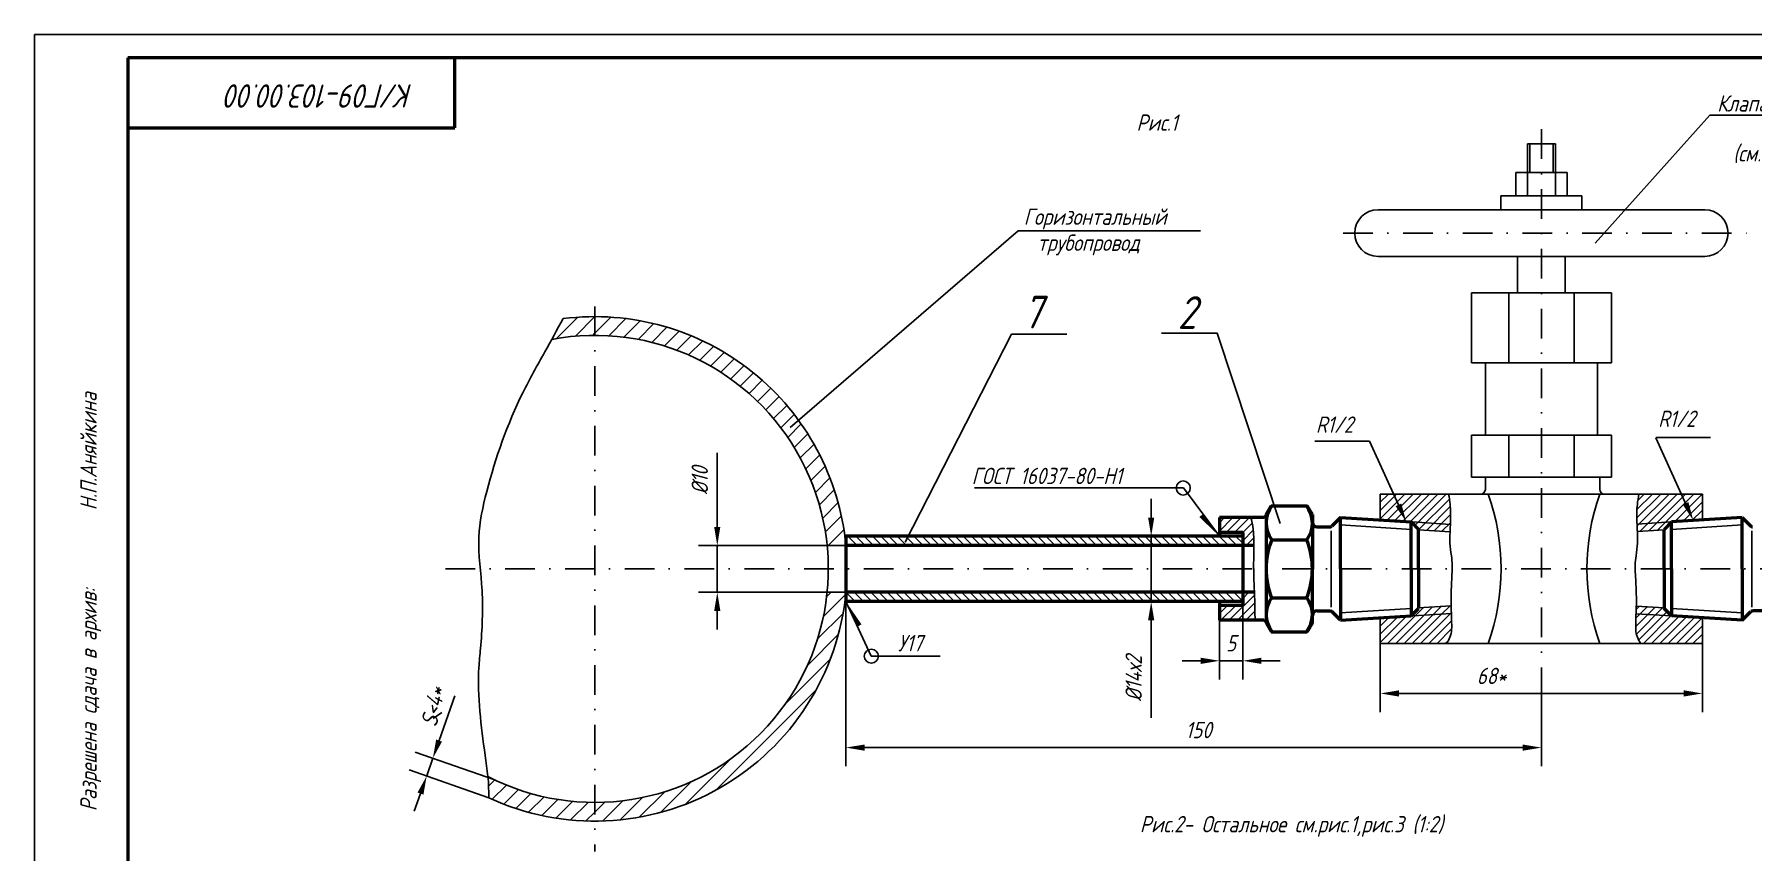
# Model space of a CAD drawing. Header units: millimetres. Extents: x 0 to 6596, y 0 to 3335.
# Drawn here: x 180.8 to 548.8, y 648 to 823 of the extents above; entities that cross this region are included whole.
import ezdxf

# ---------------------------------------------------------------- set-up
doc = ezdxf.new("R2010")
doc.units = ezdxf.units.MM
doc.header["$LTSCALE"] = 0.5
doc.header["$MEASUREMENT"] = 0
doc.linetypes.add('DASHDOT', pattern=[25.4, 12.7, -6.35, 0, -6.35])
doc.styles.get("Standard").update_dxf_attribs({"font": 'romand.shx', "width": 0.8, "oblique": 15, "height": 3.5})
doc.dimstyles.get("Standard").update_dxf_attribs({"dimscale": 0, "dimtxt": 3.5, "dimasz": 4, "dimexe": 4, "dimexo": 0, "dimgap": 2, "dimtad": 1, "dimrnd": 0.0035, "dimtxsty": 'Standard', "dimcen": 0.09, "dimclrd": 5, "dimazin": 2, "dimtfac": 1, "dimtix": 1, "dimtmove": 0, "dimatfit": 0, "dimfxl": 0, "dimtolj": 1, "dimtzin": 0, "dimarcsym": 0})
pattern_1 = [(45, (-11.7062, 968.6423), (-0.8838835, 0.8838835), [])]

# ---------------------------------------------------------------- blocks, each defined once
blk = doc.blocks.new('*D369')
at = {"color": 5, "lineweight": -2, "transparency": 16777216}
for p, q in [((419.98, 719.56), (419.98, 723.56)), ((419.98, 715.56), (419.98, 701.56)), ((419.98, 697.56), (419.98, 676.67))]:
    blk.add_line(p, q, dxfattribs=at)
at = {"color": 0, "lineweight": -2, "transparency": 16777216}
for p, q in [((436.67, 715.56), (415.98, 715.56)), ((436.72, 701.56), (415.98, 701.56))]:
    blk.add_line(p, q, dxfattribs=at)
at = {"color": 5, "lineweight": 25, "transparency": 16777216}
for points in [[(419.31, 719.56), (420.64, 719.56), (419.98, 715.56)], [(419.31, 697.56), (420.64, 697.56), (419.98, 701.56)]]:
    blk.add_solid(points, dxfattribs=at)
at = {"layer": 'Defpoints', "color": 0, "lineweight": 25, "transparency": 16777216}
for p in [(436.67, 715.56), (419.98, 701.56), (436.72, 701.56)]:
    blk.add_point(p, dxfattribs=at)
at = {"color": 0, "lineweight": 25, "transparency": 16777216, "insert": (416.23, 685.12), "char_height": 3.5, "attachment_point": 5, "rotation": 90}
blk.add_mtext('\\A1;%%C14х2', dxfattribs=at)
blk = doc.blocks.new('*D386')
at = {"color": 5, "lineweight": -2, "transparency": 16777216}
for p, q in [((327.04, 717.56), (327.04, 733.39)), ((327.04, 703.56), (327.04, 713.56)), ((327.04, 699.56), (327.04, 695.56))]:
    blk.add_line(p, q, dxfattribs=at)
at = {"color": 0, "lineweight": -2, "transparency": 16777216}
for p, q in [((354.59, 713.56), (323.04, 713.56)), ((354.57, 703.56), (323.04, 703.56))]:
    blk.add_line(p, q, dxfattribs=at)
at = {"color": 5, "lineweight": 25, "transparency": 16777216}
for points in [[(326.37, 717.56), (327.7, 717.56), (327.04, 713.56)], [(326.37, 699.56), (327.7, 699.56), (327.04, 703.56)]]:
    blk.add_solid(points, dxfattribs=at)
at = {"layer": 'Defpoints', "color": 0, "lineweight": 25, "transparency": 16777216}
for p in [(354.59, 713.56), (327.04, 703.56), (354.57, 703.56)]:
    blk.add_point(p, dxfattribs=at)
at = {"color": 0, "lineweight": 25, "transparency": 16777216, "insert": (323.29, 727.48), "char_height": 3.5, "attachment_point": 5, "rotation": 90}
blk.add_mtext('\\A1;%%C10', dxfattribs=at)
blk = doc.blocks.new('*D387')
at = {"color": 0, "linetype": 'Continuous', "lineweight": -2, "transparency": 16777216}
for p, q in [((434.59, 700.76), (434.59, 684.89)), ((439.59, 700.76), (439.59, 684.89))]:
    blk.add_line(p, q, dxfattribs=at)
at = {"color": 5, "linetype": 'Continuous', "lineweight": -2, "transparency": 16777216}
for p, q in [((430.59, 688.89), (426.59, 688.89)), ((439.59, 688.89), (434.59, 688.89)), ((443.59, 688.89), (447.59, 688.89))]:
    blk.add_line(p, q, dxfattribs=at)
at = {"color": 5, "linetype": 'Continuous', "lineweight": 25, "transparency": 16777216}
for points in [[(430.59, 689.55), (430.59, 688.22), (434.59, 688.89)], [(443.59, 689.55), (443.59, 688.22), (439.59, 688.89)]]:
    blk.add_solid(points, dxfattribs=at)
at = {"layer": 'Defpoints', "color": 0, "linetype": 'Continuous', "lineweight": 25, "transparency": 16777216}
for p in [(434.59, 700.76), (439.59, 700.76), (434.59, 688.89)]:
    blk.add_point(p, dxfattribs=at)
at = {"color": 0, "linetype": 'Continuous', "lineweight": 25, "transparency": 16777216, "insert": (437.09, 692.64), "char_height": 3.5, "attachment_point": 5}
blk.add_mtext('\\A1;5', dxfattribs=at)
blk = doc.blocks.new('*D390')
at = {"color": 0, "linetype": 'Continuous', "lineweight": -2, "transparency": 16777216}
for p, q in [((469.06, 692.59), (469.06, 677.9)), ((538.06, 692.59), (538.06, 677.9))]:
    blk.add_line(p, q, dxfattribs=at)
at = {"color": 5, "linetype": 'Continuous', "lineweight": -2, "transparency": 16777216}
blk.add_line((534.06, 681.9), (473.06, 681.9), dxfattribs=at)
at = {"color": 5, "linetype": 'Continuous', "lineweight": 25, "transparency": 16777216}
for points in [[(473.06, 682.57), (473.06, 681.24), (469.06, 681.9)], [(534.06, 682.57), (534.06, 681.24), (538.06, 681.9)]]:
    blk.add_solid(points, dxfattribs=at)
at = {"layer": 'Defpoints', "color": 0, "linetype": 'Continuous', "lineweight": 25, "transparency": 16777216}
for p in [(469.06, 692.59), (538.06, 692.59), (469.06, 681.9)]:
    blk.add_point(p, dxfattribs=at)
at = {"color": 0, "linetype": 'Continuous', "lineweight": 25, "transparency": 16777216, "insert": (492.87, 685.65), "char_height": 3.5, "attachment_point": 5}
blk.add_mtext('\\A1;68*', dxfattribs=at)
blk = doc.blocks.new('*D394')
at = {"color": 0, "linetype": 'Continuous', "lineweight": -2, "transparency": 16777216}
for p, q in [((354.59, 701.56), (354.59, 666.31)), ((503.55, 687.35), (503.55, 666.31))]:
    blk.add_line(p, q, dxfattribs=at)
at = {"color": 5, "linetype": 'Continuous', "lineweight": -2, "transparency": 16777216}
blk.add_line((358.59, 670.31), (499.55, 670.31), dxfattribs=at)
at = {"color": 5, "linetype": 'Continuous', "lineweight": 25, "transparency": 16777216}
for points in [[(358.59, 670.97), (358.59, 669.64), (354.59, 670.31)], [(499.55, 670.97), (499.55, 669.64), (503.55, 670.31)]]:
    blk.add_solid(points, dxfattribs=at)
at = {"layer": 'Defpoints', "color": 0, "linetype": 'Continuous', "lineweight": 25, "transparency": 16777216}
for p in [(354.59, 701.56), (503.55, 687.35), (503.55, 670.31)]:
    blk.add_point(p, dxfattribs=at)
at = {"color": 0, "linetype": 'Continuous', "lineweight": 25, "transparency": 16777216, "insert": (430.12, 674.06), "char_height": 3.5, "attachment_point": 5}
blk.add_mtext('\\A1;150', dxfattribs=at)

msp = doc.modelspace()

# ---------------------------------------------------------------- hatches: boundary and pattern name
at = {"linetype": 'Continuous', "lineweight": 25}
h = msp.add_hatch(dxfattribs=at)
h.set_pattern_fill('ANSI31', color=256, scale=10, style=0)
h.set_pattern_definition(pattern_1)
h.paths.add_polyline_path([(484.06, 718.102, 0.0083455), (484.101, 720.734, 0.0300365), (484.002, 722.347, 0.0101578), (483.682, 724.586), (483.181, 724.586), (469.056, 724.586), (469.056, 719.04), (475.656, 718.627)])
h.paths.add_polyline_path([(483.992, 716.503, 0.005074), (484.06, 718.102), (475.656, 718.627), (477.256, 717.014), (477.256, 716.924)])
h.paths.add_polyline_path([(484.291, 699.038, 0.002508), (484.262, 699.671, -0.0055079), (484.223, 700.637), (477.256, 700.202), (477.256, 700.112), (475.656, 698.498)])
h.paths.add_polyline_path([(483.303, 692.586, 0.018147), (483.964, 693.915, 0.103314), (484.339, 695.597, 0.0136215), (484.291, 699.038), (474.875, 698.45), (469.056, 698.086), (469.056, 692.586)])
h = msp.add_hatch(dxfattribs=at)
h.set_pattern_fill('ANSI31', color=256, scale=10, style=0)
h.set_pattern_definition(pattern_1)
h.paths.add_polyline_path([(538.056, 692.586), (538.056, 698.086), (531.453, 698.498), (523.818, 698.976, 0.0133741), (523.773, 695.597, 0.103314), (524.147, 693.915, 0.018147), (524.808, 692.586)])
h.paths.add_polyline_path([(531.453, 698.498), (529.853, 700.112), (529.853, 700.202), (523.886, 700.575, -0.0051516), (523.849, 699.671, 0.0027554), (523.818, 698.976)])
h.paths.add_polyline_path([(529.853, 716.924), (529.853, 717.014), (531.453, 718.627), (524.049, 718.165, 0.0050741), (524.116, 716.566)])
h.paths.add_polyline_path([(531.453, 718.627), (538.056, 719.04), (538.056, 724.586), (524.429, 724.586, 0.0101578), (524.11, 722.347, 0.0300365), (524.011, 720.734, 0.0081473), (524.049, 718.165)])
h = msp.add_hatch(dxfattribs=at)
h.set_pattern_fill('ANSI31', color=256, scale=10, style=0)
h.set_pattern_definition(pattern_1)
h.paths.add_polyline_path([(442.238, 697.563), (442.212, 699.369), (442.161, 701.393), (442.097, 703.239), (442.085, 703.563), (439.588, 703.563), (439.588, 700.763), (434.588, 700.763), (434.588, 697.563)])
h.paths.add_polyline_path([(439.588, 716.363), (439.588, 713.563), (441.992, 713.563), (441.993, 713.646), (441.976, 715.013), (441.898, 716.373), (441.735, 717.731), (441.463, 719.091), (441.323, 719.563), (434.588, 719.563), (434.588, 716.363)])
h = msp.add_hatch(dxfattribs=at)
h.set_pattern_fill('ANSI31', color=256, scale=10, angle=90, style=0)
h.set_pattern_definition([(135, (-1378.2971, 299.2337), (-0.8838835, -0.8838835), [])])
h.paths.add_polyline_path([(354.588, 715.563), (354.588, 713.563), (354.818, 713.563), (439.588, 713.563), (439.588, 715.563)])
h.paths.add_polyline_path([(439.588, 701.563), (439.588, 703.563), (354.588, 703.563), (354.588, 701.57), (354.588, 701.568), (354.591, 701.563)])

# ---------------------------------------------------------------- linework, layer by layer
for p, q in [((774.763, 822.992), (180.763, 822.992)), ((180.763, 822.992), (180.763, 402.992)), ((539.656, 805.706), (591.142, 805.706)), ((500.555, 799.595), (506.555, 799.595)), ((500.555, 799.595), (500.555, 788.455)), ((501.055, 799.595), (501.055, 793.455)), ((506.055, 799.595), (506.055, 793.455)), ((506.555, 799.595), (506.555, 788.455)), ((498.055, 793.455), (509.055, 793.455)), ((498.055, 793.455), (498.055, 788.455)), ((509.055, 793.455), (509.055, 788.455)), ((494.885, 788.455), (512.225, 788.455)), ((494.885, 785.455), (494.885, 788.455)), ((512.225, 785.455), (512.225, 788.455)), ((468.57, 785.455), (538.54, 785.455)), ((468.57, 775.455), (538.54, 775.455)), ((498.425, 767.676), (498.425, 775.455)), ((508.685, 767.676), (508.685, 775.455)), ((488.555, 767.676), (518.555, 767.676)), ((488.555, 752.676), (518.555, 752.676)), ((491.555, 747.228), (491.555, 752.676)), ((515.555, 747.228), (515.555, 752.676)), ((491.555, 750.266), (491.555, 737.228)), ((515.555, 750.266), (515.555, 737.228)), ((488.555, 737.228), (518.555, 737.228)), ((534.544, 722.295), (528.054, 736.625)), ((472.95, 722.268), (466.726, 735.921)), ((434.588, 715.563), (426.9, 725.884)), ((488.555, 728.228), (518.555, 728.228)), ((491.555, 725.586), (491.555, 728.228)), ((516.056, 725.586), (516.056, 728.228)), ((469.056, 724.586), (491.056, 724.586)), ((538.056, 724.586), (483.181, 724.586)), ((538.056, 724.586), (483.682, 724.586)), ((454.508, 720.179), (454.508, 708.586)), ((454.508, 708.586), (454.508, 720.179)), ((454.508, 708.54), (454.508, 720.133)), ((454.508, 718.325), (454.508, 720.133)), ((454.508, 720.133), (454.508, 718.54)), ((458.508, 716.726), (458.508, 708.54)), ((477.256, 708.563), (477.256, 716.935)), ((529.853, 708.563), (529.853, 716.935)), ((548.601, 716.726), (548.601, 708.54)), ((354.818, 713.563), (350.568, 713.563)), ((454.508, 708.586), (454.508, 696.993)), ((458.508, 700.4), (458.508, 708.586)), ((477.256, 708.563), (477.256, 700.191)), ((529.853, 708.563), (529.853, 700.191)), ((548.601, 700.4), (548.601, 708.586)), ((354.818, 703.563), (350.568, 703.563)), ((354.588, 701.568), (359.974, 689.907)), ((444.588, 696.939), (445.658, 695.086)), ((454.508, 696.993), (453.407, 695.086)), ((454.508, 698.801), (454.508, 696.993)), ((454.508, 696.993), (454.508, 698.586)), ((445.658, 695.086), (452.456, 695.086)), ((469.056, 692.586), (491.12, 692.586)), ((538.056, 692.586), (483.303, 692.586)), ((359.974, 689.907), (374.747, 689.907))]:
    msp.add_line(p, q)
at = {"lineweight": 50}
for p, q in [((769.763, 817.992), (200.763, 817.992)), ((200.763, 817.992), (200.763, 407.992)), ((270.801, 802.956), (270.801, 817.956)), ((200.801, 802.956), (270.801, 802.956)), ((444.588, 720.232), (445.658, 722.086)), ((445.658, 722.086), (453.407, 722.086)), ((454.508, 720.179), (453.407, 722.086)), ((434.588, 719.563), (434.588, 715.563)), ((444.588, 720.232), (444.588, 696.939)), ((454.508, 720.133), (454.508, 708.54)), ((460.556, 708.563), (460.556, 719.571)), ((475.656, 708.563), (475.656, 718.627)), ((531.453, 708.563), (531.453, 718.627)), ((546.553, 708.563), (546.553, 719.571)), ((439.588, 715.563), (354.588, 715.563)), ((354.588, 715.563), (354.588, 701.563)), ((439.588, 716.363), (434.588, 716.363)), ((439.588, 716.363), (439.588, 700.763)), ((445.799, 714.771), (453.312, 714.771)), ((477.256, 708.563), (477.256, 717.014)), ((529.853, 708.563), (529.853, 717.014)), ((439.588, 713.563), (354.588, 713.563)), ((454.508, 696.993), (454.508, 708.586)), ((460.556, 708.563), (460.556, 697.555)), ((475.656, 708.563), (475.656, 698.498)), ((477.256, 708.563), (477.256, 700.112)), ((529.853, 708.563), (529.853, 700.112)), ((531.453, 708.563), (531.453, 698.498)), ((546.553, 708.563), (546.553, 697.555)), ((439.588, 703.563), (354.588, 703.563)), ((439.588, 701.563), (354.588, 701.563)), ((434.588, 701.563), (434.588, 697.563)), ((439.588, 700.763), (434.588, 700.763)), ((445.766, 702.401), (453.312, 702.401)), ((444.588, 696.939), (445.658, 695.086)), ((454.508, 696.993), (453.407, 695.086)), ((445.658, 695.086), (453.407, 695.086))]:
    msp.add_line(p, q, dxfattribs=at)
at = {"linetype": 'DASHDOT'}
for p, q in [((503.555, 802.668), (503.555, 687.354)), ((461.122, 780.455), (547.475, 780.455)), ((300.818, 764.759), (300.818, 648.066))]:
    msp.add_line(p, q, dxfattribs=at)
at = {"linetype": 'Continuous', "lineweight": 25}
for p, q in [((539.656, 805.706), (515.068, 778.318)), ((391.509, 780.926), (342.672, 738.867)), ((390.04, 758.833), (367.253, 714.288)), ((426.9, 725.884), (382.113, 725.884)), ((460.556, 717.968), (475.656, 717.024)), ((474.875, 718.676), (484.06, 718.102)), ((531.453, 718.627), (524.016, 718.163)), ((546.553, 717.968), (531.453, 717.024)), ((477.256, 716.924), (483.992, 716.503)), ((529.853, 716.924), (524.116, 716.566)), ((460.556, 699.158), (475.656, 700.102)), ((477.256, 700.202), (484.191, 700.635)), ((529.853, 700.202), (523.886, 700.575)), ((546.553, 699.158), (531.453, 700.102)), ((474.875, 698.45), (484.291, 699.038)), ((531.453, 698.498), (523.786, 698.978)), ((266.188, 676.546), (268.056, 677.819))]:
    msp.add_line(p, q, dxfattribs=at)
at = {"lineweight": 25}
for p, q in [((430.522, 780.926), (391.509, 780.926)), ((292.601, 757.883), (297.157, 762.439)), ((296.642, 758.388), (300.817, 762.563)), ((300.818, 759.029), (304.243, 762.454)), ((303.799, 758.474), (307.476, 762.151)), ((300.35, 758.561), (300.818, 759.029)), ((307.035, 758.175), (310.541, 761.681)), ((310.091, 757.696), (313.459, 761.063)), ((312.99, 757.059), (316.244, 760.313)), ((315.749, 756.282), (318.909, 759.442)), ((318.38, 755.377), (321.463, 758.461)), ((401.923, 758.833), (390.04, 758.833)), ((434.097, 759.019), (422.214, 759.019)), ((447.578, 718.294), (434.097, 759.019)), ((320.894, 754.356), (323.913, 757.375)), ((323.298, 753.225), (326.265, 756.191)), ((325.599, 751.99), (328.523, 754.914)), ((327.802, 750.657), (330.692, 753.547)), ((329.909, 749.229), (332.773, 752.093)), ((331.925, 747.709), (334.77, 750.554)), ((333.85, 746.099), (336.683, 748.932)), ((335.686, 744.399), (338.515, 747.228)), ((337.434, 742.612), (340.264, 745.442)), ((339.093, 740.735), (341.931, 743.573)), ((340.663, 738.769), (343.516, 741.622)), ((342.141, 736.713), (345.016, 739.588)), ((343.527, 734.563), (346.431, 737.467)), ((539.759, 736.689), (528.046, 736.689)), ((344.816, 732.316), (347.758, 735.258)), ((346.004, 729.969), (348.994, 732.958)), ((466.726, 735.921), (455.067, 735.921)), ((347.087, 727.516), (350.134, 730.563)), ((348.057, 724.95), (351.173, 728.067)), ((348.905, 722.263), (352.105, 725.463)), ((349.62, 719.443), (352.923, 722.745)), ((350.188, 716.475), (353.615, 719.901)), ((350.812, 713.563), (354.168, 716.919)), ((354.347, 713.563), (354.566, 713.781)), ((354.586, 706.731), (354.586, 710.154)), ((349.77, 698.38), (354.547, 703.156)), ((350.462, 702.607), (351.418, 703.563)), ((348.527, 693.601), (353.973, 699.047)), ((346.338, 687.877), (352.952, 694.491)), ((341.521, 679.524), (351.246, 689.249)), ((267.449, 671.81), (270.817, 681.418)), ((326.705, 661.172), (348.209, 682.676)), ((279.412, 663.377), (262.35, 669.359)), ((264.795, 664.242), (266.125, 668.036)), ((320.133, 658.135), (329.857, 667.86)), ((278.082, 659.583), (261.02, 665.565)), ((278.059, 662.024), (279.412, 663.377)), ((314.891, 656.429), (321.505, 663.043)), ((263.471, 660.467), (262.148, 656.692)), ((278.819, 659.248), (281.865, 662.294)), ((281.315, 658.208), (284.431, 661.325)), ((283.918, 657.276), (287.118, 660.476)), ((286.636, 656.459), (289.939, 659.761)), ((289.48, 655.767), (292.906, 659.193)), ((302.443, 654.587), (306.774, 658.919)), ((306.225, 654.834), (311.002, 659.611)), ((310.334, 655.408), (315.78, 660.854)), ((292.462, 655.213), (296.04, 658.792)), ((295.6, 654.816), (299.368, 658.584)), ((298.916, 654.596), (300.818, 656.499)), ((300.818, 656.499), (302.927, 658.607))]:
    msp.add_line(p, q, dxfattribs=at)
at = {"linetype": 'Continuous'}
for p, q in [((488.555, 767.676), (488.555, 752.676)), ((496.555, 767.676), (496.555, 752.676)), ((510.555, 767.676), (510.555, 752.676)), ((518.555, 767.676), (518.555, 752.676)), ((488.555, 737.228), (488.555, 728.228)), ((496.555, 737.228), (496.555, 728.228)), ((510.555, 737.228), (510.555, 728.228)), ((518.555, 737.228), (518.555, 728.228)), ((469.056, 724.586), (469.056, 719.04)), ((538.056, 724.586), (538.056, 719.026)), ((454.508, 720.133), (454.508, 708.54)), ((454.508, 696.993), (454.508, 708.586)), ((469.056, 698.086), (469.056, 692.586)), ((538.056, 698.167), (538.056, 692.586))]:
    msp.add_line(p, q, dxfattribs=at)
at = {"linetype": 'Continuous', "lineweight": 50}
for p, q in [((444.088, 719.563), (434.588, 719.563)), ((454.508, 720.179), (454.508, 708.586)), ((460.556, 719.571), (458.655, 717.685)), ((460.556, 719.571), (475.656, 718.627)), ((475.656, 718.627), (477.256, 717.014)), ((531.453, 718.627), (529.853, 717.014)), ((546.553, 719.571), (531.453, 718.627)), ((546.553, 719.571), (548.455, 717.685)), ((354.588, 715.582), (354.588, 701.563)), ((455.508, 717.54), (458.303, 717.54)), ((441.992, 713.563), (439.588, 713.563)), ((442.085, 703.563), (439.588, 703.563)), ((455.508, 699.586), (458.303, 699.586)), ((460.556, 697.555), (458.655, 699.441)), ((475.656, 698.498), (477.256, 700.112)), ((531.453, 698.498), (529.853, 700.112)), ((546.553, 697.555), (548.455, 699.441)), ((551.601, 699.586), (548.807, 699.586)), ((444.088, 697.563), (434.588, 697.563)), ((460.556, 697.555), (475.656, 698.498)), ((546.553, 697.555), (531.453, 698.498))]:
    msp.add_line(p, q, dxfattribs=at)
at = {"linetype": 'DASHDOT', "lineweight": 25}
msp.add_line((268.84, 708.563), (644.901, 708.563), dxfattribs=at)
for points, format in [([(483.682, 724.586, -0.0101578), (484.002, 722.347, -0.0300365), (484.101, 720.734, -0.013798), (483.986, 716.384, 0.026226), (483.983, 714.094, 0.0283104), (484.274, 711.392, -0.0375646), (484.457, 709.351, -0.0189856), (484.408, 707.342, 0.0089145), (484.22, 703.067, 0.0193585), (484.262, 699.671, -0.01613), (484.339, 695.597, -0.103314), (483.964, 693.915, -0.018147), (483.303, 692.586)], "xyb"), ([(524.429, 724.586, 0.0101578), (524.11, 722.347, 0.0300365), (524.011, 720.734, 0.013798), (524.125, 716.384, -0.026226), (524.129, 714.094, -0.0283104), (523.837, 711.392, 0.0375646), (523.655, 709.351, 0.0189856), (523.703, 707.342, -0.0089145), (523.892, 703.067, -0.0193585), (523.849, 699.671, 0.01613), (523.773, 695.597, 0.103314), (524.147, 693.915, 0.018147), (524.808, 692.586)], "xyb"), ([(434.588, 715.563, 0, 1, 0), (430.683, 719.986, 1, 1, 0)], "xyseb"), ([(354.588, 701.568, 0, 1, 0), (357.498, 696.435, 1, 1, 0)], "xyseb")]:
    msp.add_lwpolyline(points, format=format)
at = {"linetype": 'Continuous', "lineweight": 25}
msp.add_lwpolyline([(441.323, 719.563), (441.463, 719.091), (441.735, 717.731), (441.898, 716.373), (441.976, 715.013), (441.993, 713.646), (441.974, 712.268), (441.943, 710.875), (441.924, 709.461), (441.936, 708.019), (441.976, 706.522), (442.032, 704.938), (442.097, 703.239), (442.161, 701.393), (442.212, 699.369), (442.238, 697.563)], dxfattribs=at)
for centre in [(426.846, 725.882), (360.037, 689.875)]:
    msp.add_circle(centre, 1.5)
for centre, radius, start, end in [((468.57, 780.455), 5, 90, 270), ((538.54, 780.455), 5, 270, 90), ((490.555, 725.586), 1, 270, 0), ((517.056, 725.586), 1, 180, 270), ((447.55, 708.586), 47.388, 340.26696, 19.73304), ((560.692, 708.586), 47.388, 160.26696, 199.73304)]:
    msp.add_arc(centre, radius, start, end)
at = {"lineweight": 25}
for radius, start, end in [(54, 5.31277, 97.19395), (50, 242.71839, 100.64412), (54, 245.09951, 354.68723)]:
    msp.add_arc((300.818, 708.563), radius, start, end, dxfattribs=at)
at = {"lineweight": 50}
for centre, start, end in [((450.624, 718.393), 142.25694, 216.90092), ((448.471, 718.371), 323.36479, 38.01273), ((450.624, 698.824), 143.6296, 218.28339), ((448.471, 698.801), 321.98727, 36.63521)]:
    msp.add_arc(centre, 6.033, start, end, dxfattribs=at)
at = {"linetype": 'Continuous', "lineweight": 50}
for centre, radius, start, end in [((444.088, 720.063), 0.5, 270, 0), ((455.508, 718.54), 1, 180, 270), ((461.187, 708.544), 16.6, 157.97106, 201.72013), ((437.926, 708.586), 16.582, 338.1012, 21.8988), ((458.303, 718.04), 0.5, 270, 314.76975), ((548.807, 718.04), 0.5, 225.23025, 270), ((455.508, 698.586), 1, 90, 180), ((458.303, 699.086), 0.5, 45.23025, 90), ((548.807, 699.086), 0.5, 90, 134.76975), ((444.088, 697.063), 0.5, 360, 90)]:
    msp.add_arc(centre, radius, start, end, dxfattribs=at)
at = {"lineweight": 25}
msp.add_open_spline([(294.056, 762.138), (292.723, 759.768), (289.808, 754.48), (283.16, 742.687), (278.452, 729.306), (275.296, 714.867), (277.09, 703.603), (276.615, 694.286), (275.427, 682.547), (276.842, 671.936), (278.187, 662.583), (278.082, 659.583)], degree=3, knots=[53.3194527, 53.3194527, 53.3194527, 53.3194527, 61.4569592, 71.3787922, 93.9142735, 103.8028902, 115.2477623, 127.6855441, 131.7319076, 150.5976871, 159.6729963, 159.6729963, 159.6729963, 159.6729963], dxfattribs=at)
for points in [[(473.557, 722.545), (472.344, 721.992), (474.61, 718.629)], [(535.052, 722.861), (533.838, 722.311), (536.095, 718.942)]]:
    msp.add_solid(points)
for points in [[(268.078, 671.59), (266.82, 672.031), (266.125, 668.036)], [(264.1, 660.246), (262.842, 660.688), (264.795, 664.242)]]:
    msp.add_solid(points, dxfattribs=at)
at = {"layer": 'Defpoints', "color": 0, "linetype": 'ByBlock'}
for p in [(503.555, 799.595), (463.57, 780.455), (543.54, 780.455), (454.508, 717.74), (454.508, 717.695), (454.508, 699.431), (469.056, 692.586)]:
    msp.add_point(p, dxfattribs=at)

# ---------------------------------------------------------------- texts
at = {"linetype": 'Continuous', "lineweight": 25, "oblique": 15, "width": 0.8}
for s, p in [('Рис.1', (416.824, 802.352)), ('ГОСТ 16037-80-Н1', (381.527, 726.712)), ('Рис.2- Остальное см.рис.1,рис.3 (1:2)', (417.559, 652.167))]:
    msp.add_text(s, height=3.5, dxfattribs=at).set_placement(p)
msp.add_text('Разрешена сдача в архив:         Н.П.Аняйкина', height=3.5, rotation=90, dxfattribs=at).set_placement((194.119, 656.688))
at = {"lineweight": 35, "insert": (261.885, 807.298), "char_height": 5, "width": 116.21881, "attachment_point": 1, "rotation": 180}
msp.add_mtext('К/Г09-103.00.00 ', dxfattribs=at)
at = {"lineweight": 25, "char_height": 3.5, "attachment_point": 1}
for s, insert, width in [('Клапан запорный 15с54бк2,', (541.205, 809.963), 52.85785), ('(см.часть ТХ)', (544.631, 799.279), 43.71847), ('Горизонтальный ', (392.679, 785.711), 77.57516), ('трубопровод', (395.6, 780.141), 77.57516), ('R1/2', (455.267, 741.202), 32.71899), ('R1/2', (528.583, 742.448), 32.71899), ('У17', (365.738, 694.418), 15.41418)]:
    msp.add_mtext(s, dxfattribs=dict(at, insert=insert, width=width))
at = {"lineweight": 35, "char_height": 7, "width": 25.82314, "attachment_point": 1}
for s, insert in [('7', (392.513, 767.05)), ('2', (425.65, 766.945))]:
    msp.add_mtext(s, dxfattribs=dict(at, insert=insert))
at = {"lineweight": 25, "insert": (266.131, 679.069), "char_height": 3.5, "attachment_point": 5, "rotation": 77.18228}
msp.add_mtext('S<4*', dxfattribs=at)

# ---------------------------------------------------------------- dimensions: what is measured, and where the dimension line sits
at = {"lineweight": 25}
for base, p1, p2, text, picture, middle in [((327.036, 703.563), (354.586, 713.563), (354.573, 703.563), '%%C10', '*D386', (327.036, 727.476)), ((419.977, 701.563), (436.674, 715.563), (436.72, 701.563), '%%C14х2', '*D369', (419.977, 685.117))]:
    dim = msp.add_linear_dim(base=base, p1=p1, p2=p2, angle=270, text=text, dimstyle='Standard', override={"dimscale": 1}, dxfattribs=at)
    dim.commit()
    dim.dimension.update_dxf_attribs({"geometry": picture, "text_midpoint": middle, "dimtype": 160})
at = {"linetype": 'Continuous', "lineweight": 25}
for base, p1, p2, text, picture, middle in [((503.555, 670.305), (354.591, 701.563), (503.555, 687.354), '150', '*D394', (430.115, 670.305)), ((434.588, 688.886), (439.588, 700.763), (434.588, 700.763), '5', '*D387', (437.088, 688.886)), ((469.056, 681.902), (538.056, 692.586), (469.056, 692.586), '68*', '*D390', (492.873, 681.902))]:
    dim = msp.add_linear_dim(base=base, p1=p1, p2=p2, text=text, dimstyle='Standard', override={"dimscale": 1}, dxfattribs=at)
    dim.commit()
    dim.dimension.update_dxf_attribs({"geometry": picture, "text_midpoint": middle, "dimtype": 160})

doc.saveas('drawing.dxf')
